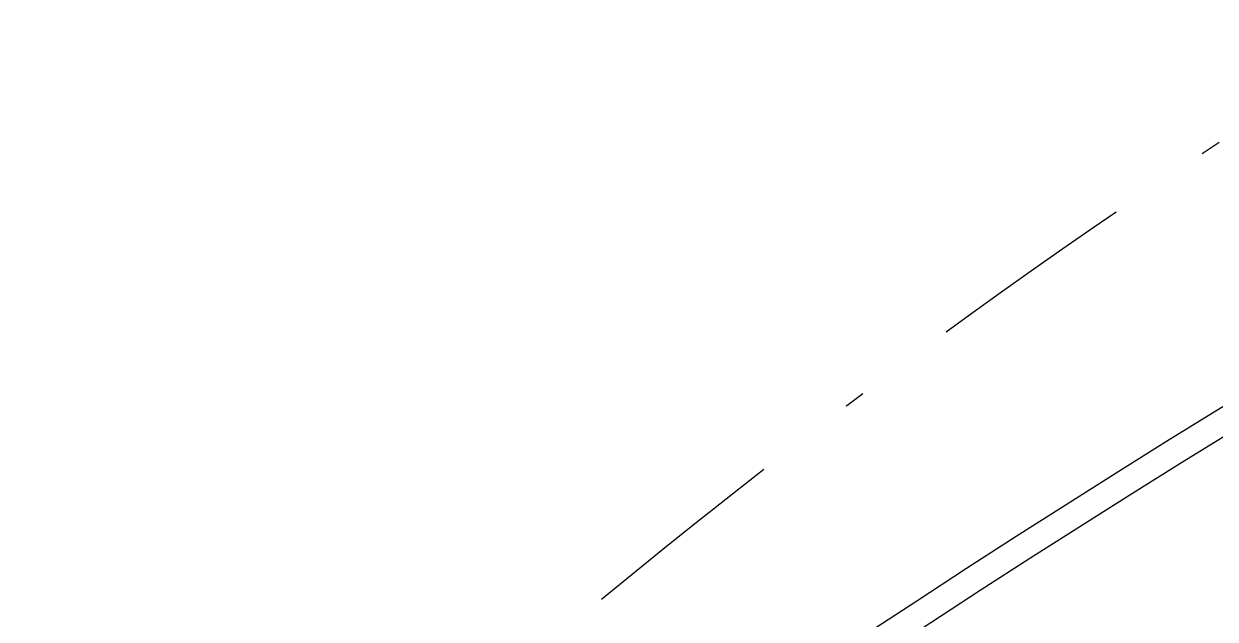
# Model space of a CAD drawing. Extents: x 421500 to 422711, y 436000 to 437000.
# Drawn here: x 421966.32 to 421972.05, y 436554.06 to 436556.93 of the extents above; entities that cross this region are included whole.
import ezdxf

# ---------------------------------------------------------------- set-up
doc = ezdxf.new("R2010")
doc.units = 0
doc.linetypes.add('1004', pattern=[6, 4, -2])
doc.linetypes.add('XREF UTC_716709_AJB_1b$0$DASHDOT1', pattern=[2, 1, -0.5, 0, -0.5])
for name, color, linetype in [('Lines', 1, 'Continuous'), ('Pr-Kerb', 2, 'Continuous'), ('Pr-KerbEdge', 8, 'Continuous'), ('XREF UTC_716709_AJB_1b$0$du-UTCDUCT-F1', 42, 'XREF UTC_716709_AJB_1b$0$DASHDOT1')]:
    doc.layers.add(name, color=color, linetype=linetype)

msp = doc.modelspace()

# ---------------------------------------------------------------- linework, layer by layer
at = {"layer": 'Lines', "linetype": '1004', "const_width": 0.1, "flags": 128}
msp.add_lwpolyline([(421979.0674, 436554.4276, 0.132761), (421957.9938, 436536.4872, 0.132761)], format="xyb", dxfattribs=at)
at = {"layer": 'Pr-Kerb'}
msp.add_arc((422002.0736, 436506.1665), 57.25, 113.81679, 150.29473, dxfattribs=at)
at = {"layer": 'Pr-KerbEdge', "flags": 128}
msp.add_lwpolyline([(421978.9064, 436558.6562, 0.160531), (421952.2385, 436534.598, -0.41347), (421951.5916, 436534.4202), (421951.4632, 436534.4931), (421930.2033, 436546.5506, 0.001641), (421930.0882, 436546.6154, -0.837538), (421930.3939, 436547.4993, 0.204085), (421957.0924, 436554.2037), (421960.5196, 436556.8019), (421963.5425, 436558.434), (421966.5204, 436559.5067)], format="xyb", dxfattribs=at)
at = {"layer": 'Pr-KerbEdge'}
msp.add_arc((422086.9238, 436454.9562), 118.125, 133.732121, 133.732121, dxfattribs=at)
at = {"layer": 'XREF UTC_716709_AJB_1b$0$du-UTCDUCT-F1', "flags": 128}
msp.add_lwpolyline([(421952.7226, 436537.9939, 0.003599), (421954.8027, 436540.3426, 0.006391), (421955.9474, 436541.6884, 0.003857), (421958.2784, 436544.5454, -0.007446), (421959.4965, 436546.0167, -0.04048), (421960.6516, 436547.1673, -0.005796), (421969.4129, 436554.4126, -0.021525), (421971.7732, 436556.1565, -0.010951), (421976.6236, 436559.2748)], format="xyb", dxfattribs=at)

doc.saveas('drawing.dxf')
